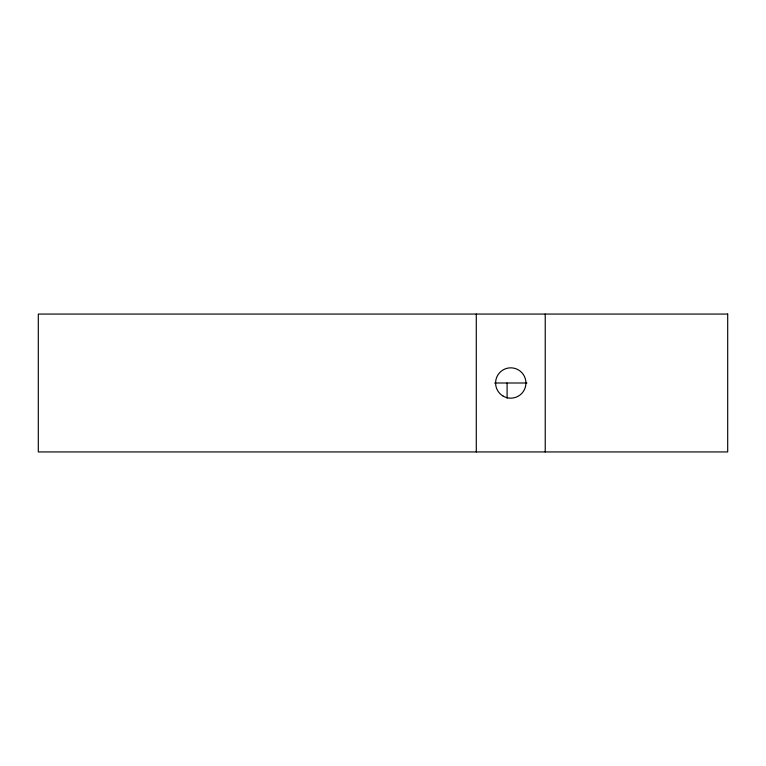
<?xml version="1.0" encoding="UTF-8"?>
<svg xmlns="http://www.w3.org/2000/svg" width="766" height="766" viewBox="0 0 766 766"><rect width="100%" height="100%" fill="white"/><g stroke="black" fill="none" stroke-linecap="round" stroke-linejoin="round"><path stroke-width="1.15" d="M494.645 383L526.931 383M545.229 314.06L545.229 451.94M507.092 383L507.092 398.253M476.289 314.06L476.289 451.94M727.7 314.06L38.3 314.06L38.3 451.94L727.7 451.94L727.7 314.06M503.176 396.137A15.167 15.167 0 0 0 525.926 383A15.167 15.167 0 0 0 503.176 369.863A15.167 15.167 0 0 0 503.176 396.137"/></g></svg>
